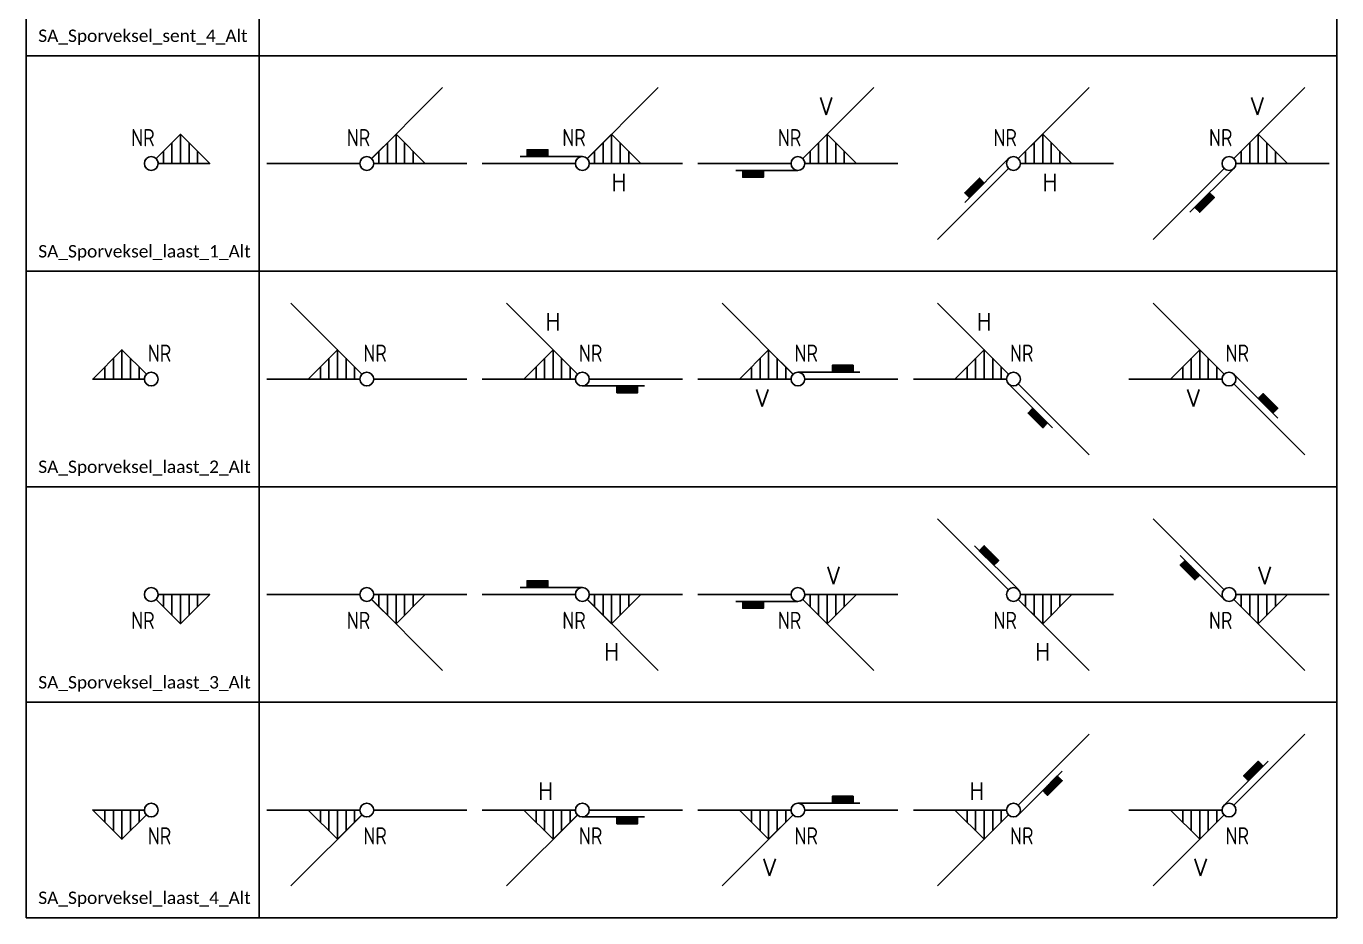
# Model space of a CAD drawing. Header units: millimetres. Extents: x -210 to 2500, y -2763 to 277.
# Drawn here: x 1470 to 1660, y -614 to -484.7 of the extents above; entities that cross this region are included whole.
import ezdxf
from ezdxf.enums import TextEntityAlignment as Align

# ---------------------------------------------------------------- set-up
doc = ezdxf.new("R2010")
doc.units = ezdxf.units.MM
for name, color, linetype in [('RAMME', 5, 'Continuous'), ('RAMME SYMBOLER', 4, 'Continuous'), ('RAMME TEKST', 7, 'Continuous'), ('SIG-SPOR enlinje', 5, 'Continuous'), ('SIG-Sporveksler', 2, 'Continuous'), ('SIG_ATT_Tekst25', 2, 'Continuous')]:
    doc.layers.add(name, color=color, linetype=linetype)
doc.layers.add('Wipeout', color=7, linetype='Continuous', true_color=0xfffefd)
doc.styles.add('Calibri', font='calibri.ttf')
doc.styles.add('ISOCP', font='isocp.shx', dxfattribs={"width": 0.9})

# ---------------------------------------------------------------- blocks, each defined once
blk = doc.blocks.new('*U25')
at = {"color": 0, "linetype": 'ByBlock', "lineweight": -2}
blk.add_lwpolyline([(1, 0), (6, 0), (6, 6), (0.71, 0.71, -0.198912), (1, 0)], format="xyb", dxfattribs=at)
for points in [[(6, 1.75), (3.88, 3.88)], [(6, 3.5), (4.75, 4.75)], [(4.25, 0), (2.12, 2.12)], [(6, 0), (3, 3)], [(2.5, 0), (1.25, 1.25)]]:
    blk.add_lwpolyline(points, dxfattribs=at)
blk = doc.blocks.new('*U401')
at = {"layer": 'SIG_ATT_Tekst25', "linetype": 'ByBlock', "lineweight": -2, "style": 'ISOCP', "width": 0.9}
blk.add_attdef('NR', text='', height=2.5, dxfattribs=at).set_placement((0.5, 2.5), align=Align.RIGHT)
blk.add_wipeout([(-1, 0), (-0.99, 0.13), (-0.97, 0.26), (-0.92, 0.38), (-0.87, 0.5), (-0.79, 0.61), (-0.71, 0.71), (-0.61, 0.79), (-0.5, 0.87), (-0.38, 0.92), (-0.26, 0.97), (-0.13, 0.99), (0, 1), (0.13, 0.99), (0.26, 0.97), (0.38, 0.92), (0.5, 0.87), (0.61, 0.79), (0.71, 0.71), (0.79, 0.61), (0.87, 0.5), (0.92, 0.38), (0.97, 0.26), (0.99, 0.13), (1, 0), (0.99, -0.13), (0.97, -0.26), (0.92, -0.38), (0.87, -0.5), (0.79, -0.61), (0.71, -0.71), (0.61, -0.79), (0.5, -0.87), (0.38, -0.92), (0.26, -0.97), (0.13, -0.99), (0, -1), (-0.13, -0.99), (-0.26, -0.97), (-0.38, -0.92), (-0.5, -0.87), (-0.61, -0.79), (-0.71, -0.71), (-0.79, -0.61), (-0.87, -0.5), (-0.92, -0.38), (-0.97, -0.26), (-0.99, -0.13)]).dxf.layer = 'Wipeout'
at = {"color": 0, "linetype": 'ByBlock', "lineweight": -2}
blk.add_circle((0, 0), 1, dxfattribs=at)
at = {"color": 0, "linetype": 'ByBlock', "lineweight": -2, "xscale": -1, "rotation": 225}
blk.add_blockref('*U25', (0, 0), dxfattribs=at)
blk = doc.blocks.new('*U26')
at = {"color": 0, "linetype": 'ByBlock', "lineweight": -2}
for p, q in [((0.58, 0), (0, 1)), ((0.46, 0), (0, 0.8)), ((0.34, 0), (0, 0.6)), ((0.23, 0), (0, 0.4)), ((0.11, 0), (0, 0.2)), ((0.69, 0), (0.11, 1)), ((0.81, 0), (0.23, 1)), ((0.92, 0), (0.34, 1)), ((1.04, 0), (0.46, 1)), ((1.15, 0), (0.58, 1)), ((1.27, 0), (0.69, 1)), ((1.38, 0), (0.81, 1)), ((1.5, 0), (0.92, 1)), ((1.61, 0), (1.04, 1)), ((1.73, 0), (1.15, 1)), ((1.85, 0), (1.27, 1)), ((1.96, 0), (1.38, 1)), ((2.08, 0), (1.5, 1)), ((2.19, 0), (1.61, 1)), ((2.31, 0), (1.73, 1)), ((2.42, 0), (1.85, 1)), ((2.54, 0), (1.96, 1)), ((2.65, 0), (2.08, 1)), ((2.77, 0), (2.19, 1)), ((2.88, 0), (2.31, 1)), ((3, 0), (2.42, 1)), ((3, 0.2), (2.54, 1)), ((3, 0.4), (2.65, 1)), ((3, 0.6), (2.77, 1)), ((3, 0.8), (2.88, 1))]:
    blk.add_line(p, q, dxfattribs=at)
blk.add_lwpolyline([(3, 0), (0, 0), (0, 1), (3, 1)], close=True, dxfattribs=at)
blk = doc.blocks.new('*U400')
at = {"color": 0, "linetype": 'ByBlock', "lineweight": -2}
for p, q in [((4.61, -4), (4.61, -1.5)), ((6, -4), (6, -1.5)), ((4.61, -2.61), (6, -2.61))]:
    blk.add_line(p, q, dxfattribs=at)
blk.add_blockref('*U26', (-8, 1), dxfattribs=at)
at = {"layer": 'SIG_ATT_Tekst25', "linetype": 'ByBlock', "lineweight": -2, "style": 'ISOCP', "width": 0.9}
blk.add_attdef('NR', text='', height=2.5, dxfattribs=at).set_placement((0.5, 2.5), align=Align.RIGHT)
blk.add_wipeout([(-1, 0), (-0.99, 0.13), (-0.97, 0.26), (-0.92, 0.38), (-0.87, 0.5), (-0.79, 0.61), (-0.71, 0.71), (-0.61, 0.79), (-0.5, 0.87), (-0.38, 0.92), (-0.26, 0.97), (-0.13, 0.99), (0, 1), (0.13, 0.99), (0.26, 0.97), (0.38, 0.92), (0.5, 0.87), (0.61, 0.79), (0.71, 0.71), (0.79, 0.61), (0.87, 0.5), (0.92, 0.38), (0.97, 0.26), (0.99, 0.13), (1, 0), (0.99, -0.13), (0.97, -0.26), (0.92, -0.38), (0.87, -0.5), (0.79, -0.61), (0.71, -0.71), (0.61, -0.79), (0.5, -0.87), (0.38, -0.92), (0.26, -0.97), (0.13, -0.99), (0, -1), (-0.13, -0.99), (-0.26, -0.97), (-0.38, -0.92), (-0.5, -0.87), (-0.61, -0.79), (-0.71, -0.71), (-0.79, -0.61), (-0.87, -0.5), (-0.92, -0.38), (-0.97, -0.26), (-0.99, -0.13)]).dxf.layer = 'Wipeout'
at = {"color": 0, "linetype": 'ByBlock', "lineweight": -2}
blk.add_line((0, 1), (-9, 1), dxfattribs=at)
blk.add_circle((0, 0), 1, dxfattribs=at)
at = {"color": 0, "linetype": 'ByBlock', "lineweight": -2, "xscale": -1, "rotation": 225}
blk.add_blockref('*U25', (0, 0), dxfattribs=at)
blk = doc.blocks.new('*U399')
at = {"color": 0, "linetype": 'ByBlock', "lineweight": -2}
for q in [(3.27, 9.56), (4.94, 9.56)]:
    blk.add_line((4.11, 7.06), q, dxfattribs=at)
at = {"color": 0, "linetype": 'ByBlock', "lineweight": -2, "xscale": -1, "rotation": 180}
blk.add_blockref('*U26', (-8, -1), dxfattribs=at)
at = {"layer": 'SIG_ATT_Tekst25', "linetype": 'ByBlock', "lineweight": -2, "style": 'ISOCP', "width": 0.9}
blk.add_attdef('NR', text='', height=2.5, dxfattribs=at).set_placement((0.5, 2.5), align=Align.RIGHT)
blk.add_wipeout([(-1, 0), (-0.99, 0.13), (-0.97, 0.26), (-0.92, 0.38), (-0.87, 0.5), (-0.79, 0.61), (-0.71, 0.71), (-0.61, 0.79), (-0.5, 0.87), (-0.38, 0.92), (-0.26, 0.97), (-0.13, 0.99), (0, 1), (0.13, 0.99), (0.26, 0.97), (0.38, 0.92), (0.5, 0.87), (0.61, 0.79), (0.71, 0.71), (0.79, 0.61), (0.87, 0.5), (0.92, 0.38), (0.97, 0.26), (0.99, 0.13), (1, 0), (0.99, -0.13), (0.97, -0.26), (0.92, -0.38), (0.87, -0.5), (0.79, -0.61), (0.71, -0.71), (0.61, -0.79), (0.5, -0.87), (0.38, -0.92), (0.26, -0.97), (0.13, -0.99), (0, -1), (-0.13, -0.99), (-0.26, -0.97), (-0.38, -0.92), (-0.5, -0.87), (-0.61, -0.79), (-0.71, -0.71), (-0.79, -0.61), (-0.87, -0.5), (-0.92, -0.38), (-0.97, -0.26), (-0.99, -0.13)]).dxf.layer = 'Wipeout'
at = {"color": 0, "linetype": 'ByBlock', "lineweight": -2}
blk.add_line((0, -1), (-9, -1), dxfattribs=at)
blk.add_circle((0, 0), 1, dxfattribs=at)
at = {"color": 0, "linetype": 'ByBlock', "lineweight": -2, "xscale": -1, "rotation": 225}
blk.add_blockref('*U25', (0, 0), dxfattribs=at)
blk = doc.blocks.new('*U398')
at = {"color": 0, "linetype": 'ByBlock', "lineweight": -2}
for p, q in [((4.61, -4), (4.61, -1.5)), ((6, -4), (6, -1.5)), ((4.61, -2.61), (6, -2.61))]:
    blk.add_line(p, q, dxfattribs=at)
at = {"color": 0, "linetype": 'ByBlock', "lineweight": -2, "rotation": 45}
blk.add_blockref('*U26', (-6.36, -4.95), dxfattribs=at)
at = {"layer": 'SIG_ATT_Tekst25', "linetype": 'ByBlock', "lineweight": -2, "style": 'ISOCP', "width": 0.9}
blk.add_attdef('NR', text='', height=2.5, dxfattribs=at).set_placement((0.5, 2.5), align=Align.RIGHT)
blk.add_wipeout([(-1, 0), (-0.99, 0.13), (-0.97, 0.26), (-0.92, 0.38), (-0.87, 0.5), (-0.79, 0.61), (-0.71, 0.71), (-0.61, 0.79), (-0.5, 0.87), (-0.38, 0.92), (-0.26, 0.97), (-0.13, 0.99), (0, 1), (0.13, 0.99), (0.26, 0.97), (0.38, 0.92), (0.5, 0.87), (0.61, 0.79), (0.71, 0.71), (0.79, 0.61), (0.87, 0.5), (0.92, 0.38), (0.97, 0.26), (0.99, 0.13), (1, 0), (0.99, -0.13), (0.97, -0.26), (0.92, -0.38), (0.87, -0.5), (0.79, -0.61), (0.71, -0.71), (0.61, -0.79), (0.5, -0.87), (0.38, -0.92), (0.26, -0.97), (0.13, -0.99), (0, -1), (-0.13, -0.99), (-0.26, -0.97), (-0.38, -0.92), (-0.5, -0.87), (-0.61, -0.79), (-0.71, -0.71), (-0.79, -0.61), (-0.87, -0.5), (-0.92, -0.38), (-0.97, -0.26), (-0.99, -0.13)]).dxf.layer = 'Wipeout'
at = {"color": 0, "linetype": 'ByBlock', "lineweight": -2}
blk.add_line((-0.71, 0.71), (-7.07, -5.66), dxfattribs=at)
blk.add_circle((0, 0), 1, dxfattribs=at)
at = {"color": 0, "linetype": 'ByBlock', "lineweight": -2, "xscale": -1, "rotation": 225}
blk.add_blockref('*U25', (0, 0), dxfattribs=at)
blk = doc.blocks.new('*U397')
at = {"color": 0, "linetype": 'ByBlock', "lineweight": -2}
for q in [(3.27, 9.56), (4.94, 9.56)]:
    blk.add_line((4.11, 7.06), q, dxfattribs=at)
at = {"color": 0, "linetype": 'ByBlock', "lineweight": -2, "xscale": -1, "rotation": 225}
blk.add_blockref('*U26', (-4.95, -6.36), dxfattribs=at)
at = {"layer": 'SIG_ATT_Tekst25', "linetype": 'ByBlock', "lineweight": -2, "style": 'ISOCP', "width": 0.9}
blk.add_attdef('NR', text='', height=2.5, dxfattribs=at).set_placement((0.5, 2.5), align=Align.RIGHT)
blk.add_wipeout([(-1, 0), (-0.99, 0.13), (-0.97, 0.26), (-0.92, 0.38), (-0.87, 0.5), (-0.79, 0.61), (-0.71, 0.71), (-0.61, 0.79), (-0.5, 0.87), (-0.38, 0.92), (-0.26, 0.97), (-0.13, 0.99), (0, 1), (0.13, 0.99), (0.26, 0.97), (0.38, 0.92), (0.5, 0.87), (0.61, 0.79), (0.71, 0.71), (0.79, 0.61), (0.87, 0.5), (0.92, 0.38), (0.97, 0.26), (0.99, 0.13), (1, 0), (0.99, -0.13), (0.97, -0.26), (0.92, -0.38), (0.87, -0.5), (0.79, -0.61), (0.71, -0.71), (0.61, -0.79), (0.5, -0.87), (0.38, -0.92), (0.26, -0.97), (0.13, -0.99), (0, -1), (-0.13, -0.99), (-0.26, -0.97), (-0.38, -0.92), (-0.5, -0.87), (-0.61, -0.79), (-0.71, -0.71), (-0.79, -0.61), (-0.87, -0.5), (-0.92, -0.38), (-0.97, -0.26), (-0.99, -0.13)]).dxf.layer = 'Wipeout'
at = {"color": 0, "linetype": 'ByBlock', "lineweight": -2}
blk.add_line((0.71, -0.71), (-5.66, -7.07), dxfattribs=at)
blk.add_circle((0, 0), 1, dxfattribs=at)
at = {"color": 0, "linetype": 'ByBlock', "lineweight": -2, "xscale": -1, "rotation": 225}
blk.add_blockref('*U25', (0, 0), dxfattribs=at)
blk = doc.blocks.new('*U406')
at = {"layer": 'SIG_ATT_Tekst25', "linetype": 'ByBlock', "lineweight": -2, "style": 'ISOCP', "width": 0.9}
blk.add_attdef('NR', (-0.5, 2.5), '', height=2.5, dxfattribs=at)
blk.add_wipeout([(1, 0), (0.99, 0.13), (0.97, 0.26), (0.92, 0.38), (0.87, 0.5), (0.79, 0.61), (0.71, 0.71), (0.61, 0.79), (0.5, 0.87), (0.38, 0.92), (0.26, 0.97), (0.13, 0.99), (0, 1), (-0.13, 0.99), (-0.26, 0.97), (-0.38, 0.92), (-0.5, 0.87), (-0.61, 0.79), (-0.71, 0.71), (-0.79, 0.61), (-0.87, 0.5), (-0.92, 0.38), (-0.97, 0.26), (-0.99, 0.13), (-1, 0), (-0.99, -0.13), (-0.97, -0.26), (-0.92, -0.38), (-0.87, -0.5), (-0.79, -0.61), (-0.71, -0.71), (-0.61, -0.79), (-0.5, -0.87), (-0.38, -0.92), (-0.26, -0.97), (-0.13, -0.99), (0, -1), (0.13, -0.99), (0.26, -0.97), (0.38, -0.92), (0.5, -0.87), (0.61, -0.79), (0.71, -0.71), (0.79, -0.61), (0.87, -0.5), (0.92, -0.38), (0.97, -0.26), (0.99, -0.13)]).dxf.layer = 'Wipeout'
at = {"color": 0, "linetype": 'ByBlock', "lineweight": -2}
blk.add_circle((0, 0), 1, dxfattribs=at)
at = {"color": 0, "linetype": 'ByBlock', "lineweight": -2, "rotation": 135}
blk.add_blockref('*U25', (0, 0), dxfattribs=at)
blk = doc.blocks.new('*U405')
at = {"color": 0, "linetype": 'ByBlock', "lineweight": -2}
for p, q in [((-4.94, 7.06), (-4.94, 9.56)), ((-3.55, 7.06), (-3.55, 9.56)), ((-4.94, 8.45), (-3.55, 8.45))]:
    blk.add_line(p, q, dxfattribs=at)
at = {"color": 0, "linetype": 'ByBlock', "lineweight": -2, "rotation": 180}
blk.add_blockref('*U26', (8, -1), dxfattribs=at)
at = {"layer": 'SIG_ATT_Tekst25', "linetype": 'ByBlock', "lineweight": -2, "style": 'ISOCP', "width": 0.9}
blk.add_attdef('NR', (-0.5, 2.5), '', height=2.5, dxfattribs=at)
blk.add_wipeout([(1, 0), (0.99, 0.13), (0.97, 0.26), (0.92, 0.38), (0.87, 0.5), (0.79, 0.61), (0.71, 0.71), (0.61, 0.79), (0.5, 0.87), (0.38, 0.92), (0.26, 0.97), (0.13, 0.99), (0, 1), (-0.13, 0.99), (-0.26, 0.97), (-0.38, 0.92), (-0.5, 0.87), (-0.61, 0.79), (-0.71, 0.71), (-0.79, 0.61), (-0.87, 0.5), (-0.92, 0.38), (-0.97, 0.26), (-0.99, 0.13), (-1, 0), (-0.99, -0.13), (-0.97, -0.26), (-0.92, -0.38), (-0.87, -0.5), (-0.79, -0.61), (-0.71, -0.71), (-0.61, -0.79), (-0.5, -0.87), (-0.38, -0.92), (-0.26, -0.97), (-0.13, -0.99), (0, -1), (0.13, -0.99), (0.26, -0.97), (0.38, -0.92), (0.5, -0.87), (0.61, -0.79), (0.71, -0.71), (0.79, -0.61), (0.87, -0.5), (0.92, -0.38), (0.97, -0.26), (0.99, -0.13)]).dxf.layer = 'Wipeout'
at = {"color": 0, "linetype": 'ByBlock', "lineweight": -2}
blk.add_line((0, -1), (9, -1), dxfattribs=at)
blk.add_circle((0, 0), 1, dxfattribs=at)
at = {"color": 0, "linetype": 'ByBlock', "lineweight": -2, "rotation": 135}
blk.add_blockref('*U25', (0, 0), dxfattribs=at)
blk = doc.blocks.new('*U404')
at = {"color": 0, "linetype": 'ByBlock', "lineweight": -2}
for q in [(-6, -1.5), (-4.33, -1.5)]:
    blk.add_line((-5.17, -4), q, dxfattribs=at)
at = {"color": 0, "linetype": 'ByBlock', "lineweight": -2, "xscale": -1}
blk.add_blockref('*U26', (8, 1), dxfattribs=at)
at = {"layer": 'SIG_ATT_Tekst25', "linetype": 'ByBlock', "lineweight": -2, "style": 'ISOCP', "width": 0.9}
blk.add_attdef('NR', (-0.5, 2.5), '', height=2.5, dxfattribs=at)
blk.add_wipeout([(1, 0), (0.99, 0.13), (0.97, 0.26), (0.92, 0.38), (0.87, 0.5), (0.79, 0.61), (0.71, 0.71), (0.61, 0.79), (0.5, 0.87), (0.38, 0.92), (0.26, 0.97), (0.13, 0.99), (0, 1), (-0.13, 0.99), (-0.26, 0.97), (-0.38, 0.92), (-0.5, 0.87), (-0.61, 0.79), (-0.71, 0.71), (-0.79, 0.61), (-0.87, 0.5), (-0.92, 0.38), (-0.97, 0.26), (-0.99, 0.13), (-1, 0), (-0.99, -0.13), (-0.97, -0.26), (-0.92, -0.38), (-0.87, -0.5), (-0.79, -0.61), (-0.71, -0.71), (-0.61, -0.79), (-0.5, -0.87), (-0.38, -0.92), (-0.26, -0.97), (-0.13, -0.99), (0, -1), (0.13, -0.99), (0.26, -0.97), (0.38, -0.92), (0.5, -0.87), (0.61, -0.79), (0.71, -0.71), (0.79, -0.61), (0.87, -0.5), (0.92, -0.38), (0.97, -0.26), (0.99, -0.13)]).dxf.layer = 'Wipeout'
at = {"color": 0, "linetype": 'ByBlock', "lineweight": -2}
blk.add_line((0, 1), (9, 1), dxfattribs=at)
blk.add_circle((0, 0), 1, dxfattribs=at)
at = {"color": 0, "linetype": 'ByBlock', "lineweight": -2, "rotation": 135}
blk.add_blockref('*U25', (0, 0), dxfattribs=at)
blk = doc.blocks.new('*U403')
at = {"color": 0, "linetype": 'ByBlock', "lineweight": -2}
for p, q in [((-4.94, 7.06), (-4.94, 9.56)), ((-3.55, 7.06), (-3.55, 9.56)), ((-4.94, 8.45), (-3.55, 8.45))]:
    blk.add_line(p, q, dxfattribs=at)
at = {"color": 0, "linetype": 'ByBlock', "lineweight": -2, "rotation": 134.9999999999999}
blk.add_blockref('*U26', (4.95, -6.36), dxfattribs=at)
at = {"layer": 'SIG_ATT_Tekst25', "linetype": 'ByBlock', "lineweight": -2, "style": 'ISOCP', "width": 0.9}
blk.add_attdef('NR', (-0.5, 2.5), '', height=2.5, dxfattribs=at)
blk.add_wipeout([(1, 0), (0.99, 0.13), (0.97, 0.26), (0.92, 0.38), (0.87, 0.5), (0.79, 0.61), (0.71, 0.71), (0.61, 0.79), (0.5, 0.87), (0.38, 0.92), (0.26, 0.97), (0.13, 0.99), (0, 1), (-0.13, 0.99), (-0.26, 0.97), (-0.38, 0.92), (-0.5, 0.87), (-0.61, 0.79), (-0.71, 0.71), (-0.79, 0.61), (-0.87, 0.5), (-0.92, 0.38), (-0.97, 0.26), (-0.99, 0.13), (-1, 0), (-0.99, -0.13), (-0.97, -0.26), (-0.92, -0.38), (-0.87, -0.5), (-0.79, -0.61), (-0.71, -0.71), (-0.61, -0.79), (-0.5, -0.87), (-0.38, -0.92), (-0.26, -0.97), (-0.13, -0.99), (0, -1), (0.13, -0.99), (0.26, -0.97), (0.38, -0.92), (0.5, -0.87), (0.61, -0.79), (0.71, -0.71), (0.79, -0.61), (0.87, -0.5), (0.92, -0.38), (0.97, -0.26), (0.99, -0.13)]).dxf.layer = 'Wipeout'
at = {"color": 0, "linetype": 'ByBlock', "lineweight": -2}
blk.add_line((-0.71, -0.71), (5.66, -7.07), dxfattribs=at)
blk.add_circle((0, 0), 1, dxfattribs=at)
at = {"color": 0, "linetype": 'ByBlock', "lineweight": -2, "rotation": 135}
blk.add_blockref('*U25', (0, 0), dxfattribs=at)
blk = doc.blocks.new('*U402')
at = {"color": 0, "linetype": 'ByBlock', "lineweight": -2}
for q in [(-6, -1.5), (-4.33, -1.5)]:
    blk.add_line((-5.17, -4), q, dxfattribs=at)
at = {"color": 0, "linetype": 'ByBlock', "lineweight": -2, "xscale": -1, "rotation": 315}
blk.add_blockref('*U26', (6.36, -4.95), dxfattribs=at)
at = {"layer": 'SIG_ATT_Tekst25', "linetype": 'ByBlock', "lineweight": -2, "style": 'ISOCP', "width": 0.9}
blk.add_attdef('NR', (-0.5, 2.5), '', height=2.5, dxfattribs=at)
blk.add_wipeout([(1, 0), (0.99, 0.13), (0.97, 0.26), (0.92, 0.38), (0.87, 0.5), (0.79, 0.61), (0.71, 0.71), (0.61, 0.79), (0.5, 0.87), (0.38, 0.92), (0.26, 0.97), (0.13, 0.99), (0, 1), (-0.13, 0.99), (-0.26, 0.97), (-0.38, 0.92), (-0.5, 0.87), (-0.61, 0.79), (-0.71, 0.71), (-0.79, 0.61), (-0.87, 0.5), (-0.92, 0.38), (-0.97, 0.26), (-0.99, 0.13), (-1, 0), (-0.99, -0.13), (-0.97, -0.26), (-0.92, -0.38), (-0.87, -0.5), (-0.79, -0.61), (-0.71, -0.71), (-0.61, -0.79), (-0.5, -0.87), (-0.38, -0.92), (-0.26, -0.97), (-0.13, -0.99), (0, -1), (0.13, -0.99), (0.26, -0.97), (0.38, -0.92), (0.5, -0.87), (0.61, -0.79), (0.71, -0.71), (0.79, -0.61), (0.87, -0.5), (0.92, -0.38), (0.97, -0.26), (0.99, -0.13)]).dxf.layer = 'Wipeout'
at = {"color": 0, "linetype": 'ByBlock', "lineweight": -2}
blk.add_line((0.71, 0.71), (7.07, -5.66), dxfattribs=at)
blk.add_circle((0, 0), 1, dxfattribs=at)
at = {"color": 0, "linetype": 'ByBlock', "lineweight": -2, "rotation": 135}
blk.add_blockref('*U25', (0, 0), dxfattribs=at)
blk = doc.blocks.new('*U411')
at = {"layer": 'SIG_ATT_Tekst25', "linetype": 'ByBlock', "lineweight": -2, "style": 'ISOCP', "width": 0.9}
blk.add_attdef('NR', text='', height=2.5, dxfattribs=at).set_placement((0.5, -5), align=Align.RIGHT)
blk.add_wipeout([(-1, 0), (-0.99, -0.13), (-0.97, -0.26), (-0.92, -0.38), (-0.87, -0.5), (-0.79, -0.61), (-0.71, -0.71), (-0.61, -0.79), (-0.5, -0.87), (-0.38, -0.92), (-0.26, -0.97), (-0.13, -0.99), (0, -1), (0.13, -0.99), (0.26, -0.97), (0.38, -0.92), (0.5, -0.87), (0.61, -0.79), (0.71, -0.71), (0.79, -0.61), (0.87, -0.5), (0.92, -0.38), (0.97, -0.26), (0.99, -0.13), (1, 0), (0.99, 0.13), (0.97, 0.26), (0.92, 0.38), (0.87, 0.5), (0.79, 0.61), (0.71, 0.71), (0.61, 0.79), (0.5, 0.87), (0.38, 0.92), (0.26, 0.97), (0.13, 0.99), (0, 1), (-0.13, 0.99), (-0.26, 0.97), (-0.38, 0.92), (-0.5, 0.87), (-0.61, 0.79), (-0.71, 0.71), (-0.79, 0.61), (-0.87, 0.5), (-0.92, 0.38), (-0.97, 0.26), (-0.99, 0.13)]).dxf.layer = 'Wipeout'
at = {"color": 0, "linetype": 'ByBlock', "lineweight": -2}
blk.add_circle((0, 0), 1, dxfattribs=at)
at = {"color": 0, "linetype": 'ByBlock', "lineweight": -2, "rotation": 315}
blk.add_blockref('*U25', (0, 0), dxfattribs=at)
blk = doc.blocks.new('*U407')
at = {"color": 0, "linetype": 'ByBlock', "lineweight": -2}
for p, q in [((3.55, -9.56), (3.55, -7.06)), ((4.94, -9.56), (4.94, -7.06)), ((3.55, -8.17), (4.94, -8.17))]:
    blk.add_line(p, q, dxfattribs=at)
blk.add_blockref('*U26', (-8, 1), dxfattribs=at)
at = {"layer": 'SIG_ATT_Tekst25', "linetype": 'ByBlock', "lineweight": -2, "style": 'ISOCP', "width": 0.9}
blk.add_attdef('NR', text='', height=2.5, dxfattribs=at).set_placement((0.5, -5), align=Align.RIGHT)
blk.add_wipeout([(-1, 0), (-0.99, -0.13), (-0.97, -0.26), (-0.92, -0.38), (-0.87, -0.5), (-0.79, -0.61), (-0.71, -0.71), (-0.61, -0.79), (-0.5, -0.87), (-0.38, -0.92), (-0.26, -0.97), (-0.13, -0.99), (0, -1), (0.13, -0.99), (0.26, -0.97), (0.38, -0.92), (0.5, -0.87), (0.61, -0.79), (0.71, -0.71), (0.79, -0.61), (0.87, -0.5), (0.92, -0.38), (0.97, -0.26), (0.99, -0.13), (1, 0), (0.99, 0.13), (0.97, 0.26), (0.92, 0.38), (0.87, 0.5), (0.79, 0.61), (0.71, 0.71), (0.61, 0.79), (0.5, 0.87), (0.38, 0.92), (0.26, 0.97), (0.13, 0.99), (0, 1), (-0.13, 0.99), (-0.26, 0.97), (-0.38, 0.92), (-0.5, 0.87), (-0.61, 0.79), (-0.71, 0.71), (-0.79, 0.61), (-0.87, 0.5), (-0.92, 0.38), (-0.97, 0.26), (-0.99, 0.13)]).dxf.layer = 'Wipeout'
at = {"color": 0, "linetype": 'ByBlock', "lineweight": -2}
blk.add_line((0, 1), (-9, 1), dxfattribs=at)
blk.add_circle((0, 0), 1, dxfattribs=at)
at = {"color": 0, "linetype": 'ByBlock', "lineweight": -2, "rotation": 315}
blk.add_blockref('*U25', (0, 0), dxfattribs=at)
blk = doc.blocks.new('*U408')
at = {"color": 0, "linetype": 'ByBlock', "lineweight": -2}
for q in [(4.33, 4), (6, 4)]:
    blk.add_line((5.17, 1.5), q, dxfattribs=at)
at = {"color": 0, "linetype": 'ByBlock', "lineweight": -2, "xscale": -1, "rotation": 180}
blk.add_blockref('*U26', (-8, -1), dxfattribs=at)
at = {"layer": 'SIG_ATT_Tekst25', "linetype": 'ByBlock', "lineweight": -2, "style": 'ISOCP', "width": 0.9}
blk.add_attdef('NR', text='', height=2.5, dxfattribs=at).set_placement((0.5, -5), align=Align.RIGHT)
blk.add_wipeout([(-1, 0), (-0.99, -0.13), (-0.97, -0.26), (-0.92, -0.38), (-0.87, -0.5), (-0.79, -0.61), (-0.71, -0.71), (-0.61, -0.79), (-0.5, -0.87), (-0.38, -0.92), (-0.26, -0.97), (-0.13, -0.99), (0, -1), (0.13, -0.99), (0.26, -0.97), (0.38, -0.92), (0.5, -0.87), (0.61, -0.79), (0.71, -0.71), (0.79, -0.61), (0.87, -0.5), (0.92, -0.38), (0.97, -0.26), (0.99, -0.13), (1, 0), (0.99, 0.13), (0.97, 0.26), (0.92, 0.38), (0.87, 0.5), (0.79, 0.61), (0.71, 0.71), (0.61, 0.79), (0.5, 0.87), (0.38, 0.92), (0.26, 0.97), (0.13, 0.99), (0, 1), (-0.13, 0.99), (-0.26, 0.97), (-0.38, 0.92), (-0.5, 0.87), (-0.61, 0.79), (-0.71, 0.71), (-0.79, 0.61), (-0.87, 0.5), (-0.92, 0.38), (-0.97, 0.26), (-0.99, 0.13)]).dxf.layer = 'Wipeout'
at = {"color": 0, "linetype": 'ByBlock', "lineweight": -2}
blk.add_line((0, -1), (-9, -1), dxfattribs=at)
blk.add_circle((0, 0), 1, dxfattribs=at)
at = {"color": 0, "linetype": 'ByBlock', "lineweight": -2, "rotation": 315}
blk.add_blockref('*U25', (0, 0), dxfattribs=at)
blk = doc.blocks.new('*U409')
at = {"color": 0, "linetype": 'ByBlock', "lineweight": -2}
for p, q in [((3.55, -9.56), (3.55, -7.06)), ((4.94, -9.56), (4.94, -7.06)), ((3.55, -8.17), (4.94, -8.17))]:
    blk.add_line(p, q, dxfattribs=at)
at = {"color": 0, "linetype": 'ByBlock', "lineweight": -2, "rotation": 314.9999999999999}
blk.add_blockref('*U26', (-4.95, 6.36), dxfattribs=at)
at = {"layer": 'SIG_ATT_Tekst25', "linetype": 'ByBlock', "lineweight": -2, "style": 'ISOCP', "width": 0.9}
blk.add_attdef('NR', text='', height=2.5, dxfattribs=at).set_placement((0.5, -5), align=Align.RIGHT)
blk.add_wipeout([(-1, 0), (-0.99, -0.13), (-0.97, -0.26), (-0.92, -0.38), (-0.87, -0.5), (-0.79, -0.61), (-0.71, -0.71), (-0.61, -0.79), (-0.5, -0.87), (-0.38, -0.92), (-0.26, -0.97), (-0.13, -0.99), (0, -1), (0.13, -0.99), (0.26, -0.97), (0.38, -0.92), (0.5, -0.87), (0.61, -0.79), (0.71, -0.71), (0.79, -0.61), (0.87, -0.5), (0.92, -0.38), (0.97, -0.26), (0.99, -0.13), (1, 0), (0.99, 0.13), (0.97, 0.26), (0.92, 0.38), (0.87, 0.5), (0.79, 0.61), (0.71, 0.71), (0.61, 0.79), (0.5, 0.87), (0.38, 0.92), (0.26, 0.97), (0.13, 0.99), (0, 1), (-0.13, 0.99), (-0.26, 0.97), (-0.38, 0.92), (-0.5, 0.87), (-0.61, 0.79), (-0.71, 0.71), (-0.79, 0.61), (-0.87, 0.5), (-0.92, 0.38), (-0.97, 0.26), (-0.99, 0.13)]).dxf.layer = 'Wipeout'
at = {"color": 0, "linetype": 'ByBlock', "lineweight": -2}
blk.add_line((0.71, 0.71), (-5.66, 7.07), dxfattribs=at)
blk.add_circle((0, 0), 1, dxfattribs=at)
at = {"color": 0, "linetype": 'ByBlock', "lineweight": -2, "rotation": 315}
blk.add_blockref('*U25', (0, 0), dxfattribs=at)
blk = doc.blocks.new('*U410')
at = {"color": 0, "linetype": 'ByBlock', "lineweight": -2}
for q in [(4.33, 4), (6, 4)]:
    blk.add_line((5.17, 1.5), q, dxfattribs=at)
at = {"color": 0, "linetype": 'ByBlock', "lineweight": -2, "xscale": -1, "rotation": 134.9999999999999}
blk.add_blockref('*U26', (-6.36, 4.95), dxfattribs=at)
at = {"layer": 'SIG_ATT_Tekst25', "linetype": 'ByBlock', "lineweight": -2, "style": 'ISOCP', "width": 0.9}
blk.add_attdef('NR', text='', height=2.5, dxfattribs=at).set_placement((0.5, -5), align=Align.RIGHT)
blk.add_wipeout([(-1, 0), (-0.99, -0.13), (-0.97, -0.26), (-0.92, -0.38), (-0.87, -0.5), (-0.79, -0.61), (-0.71, -0.71), (-0.61, -0.79), (-0.5, -0.87), (-0.38, -0.92), (-0.26, -0.97), (-0.13, -0.99), (0, -1), (0.13, -0.99), (0.26, -0.97), (0.38, -0.92), (0.5, -0.87), (0.61, -0.79), (0.71, -0.71), (0.79, -0.61), (0.87, -0.5), (0.92, -0.38), (0.97, -0.26), (0.99, -0.13), (1, 0), (0.99, 0.13), (0.97, 0.26), (0.92, 0.38), (0.87, 0.5), (0.79, 0.61), (0.71, 0.71), (0.61, 0.79), (0.5, 0.87), (0.38, 0.92), (0.26, 0.97), (0.13, 0.99), (0, 1), (-0.13, 0.99), (-0.26, 0.97), (-0.38, 0.92), (-0.5, 0.87), (-0.61, 0.79), (-0.71, 0.71), (-0.79, 0.61), (-0.87, 0.5), (-0.92, 0.38), (-0.97, 0.26), (-0.99, 0.13)]).dxf.layer = 'Wipeout'
at = {"color": 0, "linetype": 'ByBlock', "lineweight": -2}
blk.add_line((-0.71, -0.71), (-7.07, 5.66), dxfattribs=at)
blk.add_circle((0, 0), 1, dxfattribs=at)
at = {"color": 0, "linetype": 'ByBlock', "lineweight": -2, "rotation": 315}
blk.add_blockref('*U25', (0, 0), dxfattribs=at)
blk = doc.blocks.new('*U416')
at = {"layer": 'SIG_ATT_Tekst25', "linetype": 'ByBlock', "lineweight": -2, "style": 'ISOCP', "width": 0.9}
blk.add_attdef('NR', (-0.5, -5), '', height=2.5, dxfattribs=at)
blk.add_wipeout([(1, 0), (0.99, -0.13), (0.97, -0.26), (0.92, -0.38), (0.87, -0.5), (0.79, -0.61), (0.71, -0.71), (0.61, -0.79), (0.5, -0.87), (0.38, -0.92), (0.26, -0.97), (0.13, -0.99), (0, -1), (-0.13, -0.99), (-0.26, -0.97), (-0.38, -0.92), (-0.5, -0.87), (-0.61, -0.79), (-0.71, -0.71), (-0.79, -0.61), (-0.87, -0.5), (-0.92, -0.38), (-0.97, -0.26), (-0.99, -0.13), (-1, 0), (-0.99, 0.13), (-0.97, 0.26), (-0.92, 0.38), (-0.87, 0.5), (-0.79, 0.61), (-0.71, 0.71), (-0.61, 0.79), (-0.5, 0.87), (-0.38, 0.92), (-0.26, 0.97), (-0.13, 0.99), (0, 1), (0.13, 0.99), (0.26, 0.97), (0.38, 0.92), (0.5, 0.87), (0.61, 0.79), (0.71, 0.71), (0.79, 0.61), (0.87, 0.5), (0.92, 0.38), (0.97, 0.26), (0.99, 0.13)]).dxf.layer = 'Wipeout'
at = {"color": 0, "linetype": 'ByBlock', "lineweight": -2}
blk.add_circle((0, 0), 1, dxfattribs=at)
at = {"color": 0, "linetype": 'ByBlock', "lineweight": -2, "xscale": -1, "rotation": 45}
blk.add_blockref('*U25', (0, 0), dxfattribs=at)
blk = doc.blocks.new('*U415')
at = {"color": 0, "linetype": 'ByBlock', "lineweight": -2}
for p, q in [((-6, 1.5), (-6, 4)), ((-4.61, 1.5), (-4.61, 4)), ((-6, 2.89), (-4.61, 2.89))]:
    blk.add_line(p, q, dxfattribs=at)
at = {"color": 0, "linetype": 'ByBlock', "lineweight": -2, "rotation": 180}
blk.add_blockref('*U26', (8, -1), dxfattribs=at)
at = {"layer": 'SIG_ATT_Tekst25', "linetype": 'ByBlock', "lineweight": -2, "style": 'ISOCP', "width": 0.9}
blk.add_attdef('NR', (-0.5, -5), '', height=2.5, dxfattribs=at)
blk.add_wipeout([(1, 0), (0.99, -0.13), (0.97, -0.26), (0.92, -0.38), (0.87, -0.5), (0.79, -0.61), (0.71, -0.71), (0.61, -0.79), (0.5, -0.87), (0.38, -0.92), (0.26, -0.97), (0.13, -0.99), (0, -1), (-0.13, -0.99), (-0.26, -0.97), (-0.38, -0.92), (-0.5, -0.87), (-0.61, -0.79), (-0.71, -0.71), (-0.79, -0.61), (-0.87, -0.5), (-0.92, -0.38), (-0.97, -0.26), (-0.99, -0.13), (-1, 0), (-0.99, 0.13), (-0.97, 0.26), (-0.92, 0.38), (-0.87, 0.5), (-0.79, 0.61), (-0.71, 0.71), (-0.61, 0.79), (-0.5, 0.87), (-0.38, 0.92), (-0.26, 0.97), (-0.13, 0.99), (0, 1), (0.13, 0.99), (0.26, 0.97), (0.38, 0.92), (0.5, 0.87), (0.61, 0.79), (0.71, 0.71), (0.79, 0.61), (0.87, 0.5), (0.92, 0.38), (0.97, 0.26), (0.99, 0.13)]).dxf.layer = 'Wipeout'
at = {"color": 0, "linetype": 'ByBlock', "lineweight": -2}
blk.add_line((0, -1), (9, -1), dxfattribs=at)
blk.add_circle((0, 0), 1, dxfattribs=at)
at = {"color": 0, "linetype": 'ByBlock', "lineweight": -2, "xscale": -1, "rotation": 45}
blk.add_blockref('*U25', (0, 0), dxfattribs=at)
blk = doc.blocks.new('*U414')
at = {"color": 0, "linetype": 'ByBlock', "lineweight": -2}
for q in [(-4.94, -7.06), (-3.27, -7.06)]:
    blk.add_line((-4.11, -9.56), q, dxfattribs=at)
at = {"color": 0, "linetype": 'ByBlock', "lineweight": -2, "xscale": -1}
blk.add_blockref('*U26', (8, 1), dxfattribs=at)
at = {"layer": 'SIG_ATT_Tekst25', "linetype": 'ByBlock', "lineweight": -2, "style": 'ISOCP', "width": 0.9}
blk.add_attdef('NR', (-0.5, -5), '', height=2.5, dxfattribs=at)
blk.add_wipeout([(1, 0), (0.99, -0.13), (0.97, -0.26), (0.92, -0.38), (0.87, -0.5), (0.79, -0.61), (0.71, -0.71), (0.61, -0.79), (0.5, -0.87), (0.38, -0.92), (0.26, -0.97), (0.13, -0.99), (0, -1), (-0.13, -0.99), (-0.26, -0.97), (-0.38, -0.92), (-0.5, -0.87), (-0.61, -0.79), (-0.71, -0.71), (-0.79, -0.61), (-0.87, -0.5), (-0.92, -0.38), (-0.97, -0.26), (-0.99, -0.13), (-1, 0), (-0.99, 0.13), (-0.97, 0.26), (-0.92, 0.38), (-0.87, 0.5), (-0.79, 0.61), (-0.71, 0.71), (-0.61, 0.79), (-0.5, 0.87), (-0.38, 0.92), (-0.26, 0.97), (-0.13, 0.99), (0, 1), (0.13, 0.99), (0.26, 0.97), (0.38, 0.92), (0.5, 0.87), (0.61, 0.79), (0.71, 0.71), (0.79, 0.61), (0.87, 0.5), (0.92, 0.38), (0.97, 0.26), (0.99, 0.13)]).dxf.layer = 'Wipeout'
at = {"color": 0, "linetype": 'ByBlock', "lineweight": -2}
blk.add_line((0, 1), (9, 1), dxfattribs=at)
blk.add_circle((0, 0), 1, dxfattribs=at)
at = {"color": 0, "linetype": 'ByBlock', "lineweight": -2, "xscale": -1, "rotation": 45}
blk.add_blockref('*U25', (0, 0), dxfattribs=at)
blk = doc.blocks.new('*U413')
at = {"color": 0, "linetype": 'ByBlock', "lineweight": -2}
for p, q in [((-6, 1.5), (-6, 4)), ((-4.61, 1.5), (-4.61, 4)), ((-6, 2.89), (-4.61, 2.89))]:
    blk.add_line(p, q, dxfattribs=at)
at = {"color": 0, "linetype": 'ByBlock', "lineweight": -2, "rotation": 224.9999999999999}
blk.add_blockref('*U26', (6.36, 4.95), dxfattribs=at)
at = {"layer": 'SIG_ATT_Tekst25', "linetype": 'ByBlock', "lineweight": -2, "style": 'ISOCP', "width": 0.9}
blk.add_attdef('NR', (-0.5, -5), '', height=2.5, dxfattribs=at)
blk.add_wipeout([(1, 0), (0.99, -0.13), (0.97, -0.26), (0.92, -0.38), (0.87, -0.5), (0.79, -0.61), (0.71, -0.71), (0.61, -0.79), (0.5, -0.87), (0.38, -0.92), (0.26, -0.97), (0.13, -0.99), (0, -1), (-0.13, -0.99), (-0.26, -0.97), (-0.38, -0.92), (-0.5, -0.87), (-0.61, -0.79), (-0.71, -0.71), (-0.79, -0.61), (-0.87, -0.5), (-0.92, -0.38), (-0.97, -0.26), (-0.99, -0.13), (-1, 0), (-0.99, 0.13), (-0.97, 0.26), (-0.92, 0.38), (-0.87, 0.5), (-0.79, 0.61), (-0.71, 0.71), (-0.61, 0.79), (-0.5, 0.87), (-0.38, 0.92), (-0.26, 0.97), (-0.13, 0.99), (0, 1), (0.13, 0.99), (0.26, 0.97), (0.38, 0.92), (0.5, 0.87), (0.61, 0.79), (0.71, 0.71), (0.79, 0.61), (0.87, 0.5), (0.92, 0.38), (0.97, 0.26), (0.99, 0.13)]).dxf.layer = 'Wipeout'
at = {"color": 0, "linetype": 'ByBlock', "lineweight": -2}
blk.add_line((0.71, -0.71), (7.07, 5.66), dxfattribs=at)
blk.add_circle((0, 0), 1, dxfattribs=at)
at = {"color": 0, "linetype": 'ByBlock', "lineweight": -2, "xscale": -1, "rotation": 45}
blk.add_blockref('*U25', (0, 0), dxfattribs=at)
blk = doc.blocks.new('*U412')
at = {"color": 0, "linetype": 'ByBlock', "lineweight": -2}
for q in [(-4.94, -7.06), (-3.27, -7.06)]:
    blk.add_line((-4.11, -9.56), q, dxfattribs=at)
at = {"color": 0, "linetype": 'ByBlock', "lineweight": -2, "xscale": -1, "rotation": 44.99999999999984}
blk.add_blockref('*U26', (4.95, 6.36), dxfattribs=at)
at = {"layer": 'SIG_ATT_Tekst25', "linetype": 'ByBlock', "lineweight": -2, "style": 'ISOCP', "width": 0.9}
blk.add_attdef('NR', (-0.5, -5), '', height=2.5, dxfattribs=at)
blk.add_wipeout([(1, 0), (0.99, -0.13), (0.97, -0.26), (0.92, -0.38), (0.87, -0.5), (0.79, -0.61), (0.71, -0.71), (0.61, -0.79), (0.5, -0.87), (0.38, -0.92), (0.26, -0.97), (0.13, -0.99), (0, -1), (-0.13, -0.99), (-0.26, -0.97), (-0.38, -0.92), (-0.5, -0.87), (-0.61, -0.79), (-0.71, -0.71), (-0.79, -0.61), (-0.87, -0.5), (-0.92, -0.38), (-0.97, -0.26), (-0.99, -0.13), (-1, 0), (-0.99, 0.13), (-0.97, 0.26), (-0.92, 0.38), (-0.87, 0.5), (-0.79, 0.61), (-0.71, 0.71), (-0.61, 0.79), (-0.5, 0.87), (-0.38, 0.92), (-0.26, 0.97), (-0.13, 0.99), (0, 1), (0.13, 0.99), (0.26, 0.97), (0.38, 0.92), (0.5, 0.87), (0.61, 0.79), (0.71, 0.71), (0.79, 0.61), (0.87, 0.5), (0.92, 0.38), (0.97, 0.26), (0.99, 0.13)]).dxf.layer = 'Wipeout'
at = {"color": 0, "linetype": 'ByBlock', "lineweight": -2}
blk.add_line((-0.71, 0.71), (5.66, 7.07), dxfattribs=at)
blk.add_circle((0, 0), 1, dxfattribs=at)
at = {"color": 0, "linetype": 'ByBlock', "lineweight": -2, "xscale": -1, "rotation": 45}
blk.add_blockref('*U25', (0, 0), dxfattribs=at)

msp = doc.modelspace()

# ---------------------------------------------------------------- linework, layer by layer
at = {"layer": 'RAMME'}
msp.add_lwpolyline([(1660, -337), (1470, -337), (1470, -614), (1660, -614)], close=True, dxfattribs=at)
at = {"layer": 'RAMME SYMBOLER'}
for p, q in [((1503.75, -359), (1503.75, -614)), ((1470, -489), (1660, -489)), ((1470, -520.25), (1660, -520.25)), ((1470, -551.5), (1660, -551.5)), ((1470, -582.75), (1660, -582.75))]:
    msp.add_line(p, q, dxfattribs=at)
at = {"layer": 'SIG-SPOR enlinje'}
for p, q in [((1519.375, -504.625), (1530.375, -493.625)), ((1550.625, -504.625), (1561.625, -493.625)), ((1581.875, -504.625), (1592.875, -493.625)), ((1602.125, -515.625), (1624.125, -493.625)), ((1633.375, -515.625), (1655.375, -493.625)), ((1533.875, -504.625), (1504.875, -504.625)), ((1565.125, -504.625), (1536.125, -504.625)), ((1596.375, -504.625), (1567.375, -504.625)), ((1627.625, -504.625), (1613.125, -504.625)), ((1658.875, -504.625), (1644.375, -504.625)), ((1519.375, -535.875), (1508.375, -524.875)), ((1550.625, -535.875), (1539.625, -524.875)), ((1581.875, -535.875), (1570.875, -524.875)), ((1624.125, -546.875), (1602.125, -524.875)), ((1655.375, -546.875), (1633.375, -524.875)), ((1504.875, -535.875), (1533.875, -535.875)), ((1536.125, -535.875), (1565.125, -535.875)), ((1567.375, -535.875), (1596.375, -535.875)), ((1598.625, -535.875), (1613.125, -535.875)), ((1629.875, -535.875), (1644.375, -535.875)), ((1602.125, -556.125), (1624.125, -578.125)), ((1633.375, -556.125), (1655.375, -578.125)), ((1533.875, -567.125), (1504.875, -567.125)), ((1519.375, -567.125), (1530.375, -578.125)), ((1565.125, -567.125), (1536.125, -567.125)), ((1550.625, -567.125), (1561.625, -578.125)), ((1596.375, -567.125), (1567.375, -567.125)), ((1581.875, -567.125), (1592.875, -578.125)), ((1627.625, -567.125), (1613.125, -567.125)), ((1658.875, -567.125), (1644.375, -567.125)), ((1624.125, -587.375), (1602.125, -609.375)), ((1655.375, -587.375), (1633.375, -609.375)), ((1504.875, -598.375), (1533.875, -598.375)), ((1519.375, -598.375), (1508.375, -609.375)), ((1536.125, -598.375), (1565.125, -598.375)), ((1550.625, -598.375), (1539.625, -609.375)), ((1567.375, -598.375), (1596.375, -598.375)), ((1581.875, -598.375), (1570.875, -609.375)), ((1598.625, -598.375), (1613.125, -598.375)), ((1629.875, -598.375), (1644.375, -598.375))]:
    msp.add_line(p, q, dxfattribs=at)

# ---------------------------------------------------------------- texts
at = {"layer": 'RAMME TEKST', "linetype": 'ByBlock', "style": 'Calibri'}
for s, p in [('SA_Sporveksel_sent_4_Alt', (1471.75, -487)), ('SA_Sporveksel_laast_1_Alt', (1471.75, -518.25)), ('SA_Sporveksel_laast_2_Alt', (1471.75, -549.5)), ('SA_Sporveksel_laast_3_Alt', (1471.75, -580.75)), ('SA_Sporveksel_laast_4_Alt', (1471.75, -612))]:
    msp.add_text(s, height=1.8, dxfattribs=at).set_placement(p)

# ---------------------------------------------------------------- next in the draw order: block references
at = {"layer": 'SIG-Sporveksler'}
for name, p in [('*U399', (1581.875, -504.625)), ('*U397', (1644.375, -504.625)), ('*U401', (1488.125, -504.625)), ('*U401', (1519.375, -504.625)), ('*U400', (1550.625, -504.625)), ('*U398', (1613.125, -504.625)), ('*U405', (1550.625, -535.875)), ('*U403', (1613.125, -535.875)), ('*U406', (1488.125, -535.875)), ('*U406', (1519.375, -535.875)), ('*U404', (1581.875, -535.875)), ('*U402', (1644.375, -535.875)), ('*U409', (1613.125, -567.125)), ('*U410', (1644.375, -567.125)), ('*U411', (1488.125, -567.125)), ('*U411', (1519.375, -567.125)), ('*U407', (1550.625, -567.125)), ('*U408', (1581.875, -567.125)), ('*U413', (1613.125, -598.375)), ('*U412', (1644.375, -598.375)), ('*U416', (1488.125, -598.375)), ('*U416', (1519.375, -598.375)), ('*U415', (1550.625, -598.375)), ('*U414', (1581.875, -598.375))]:
    msp.add_blockref(name, p, dxfattribs=at).add_auto_attribs({'NR': 'NR'})

doc.saveas('drawing.dxf')
